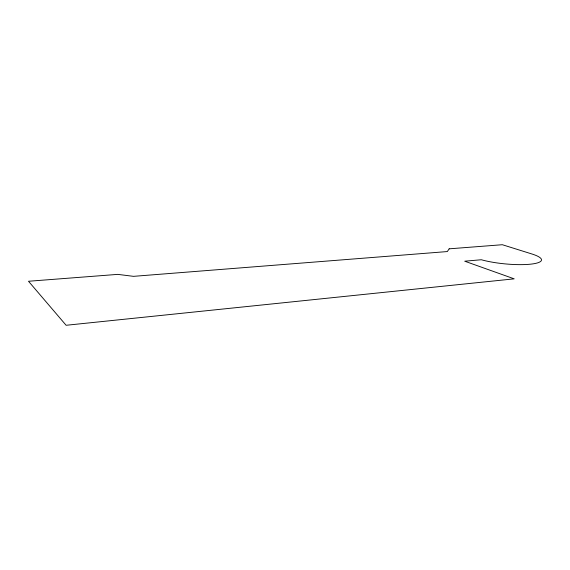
<?xml version="1.0" encoding="UTF-8"?>
<svg xmlns="http://www.w3.org/2000/svg" width="570" height="570" viewBox="0 0 570 570"><rect width="100%" height="100%" fill="white"/><g stroke="black" fill="none" stroke-linecap="round" stroke-linejoin="round"><path stroke-width="0.85" d="M449.174 248.826L447.315 251.562L133.53 276.343L117.776 274.377L28.5 281.259L66.12 325.278L514.211 278.844L464.693 261.195L481.329 259.749A36.06 7.339 5.5 0 0 531.083 264.117A36.06 7.339 5.5 0 0 531.874 253.971L502.334 244.722L449.174 248.826"/></g></svg>
